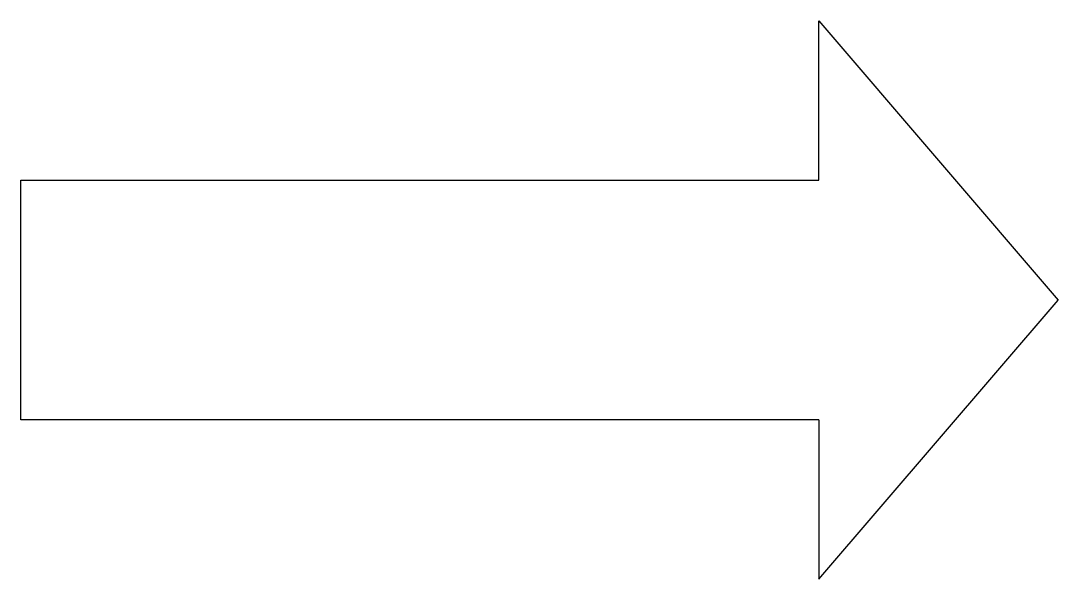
# Model space of a CAD drawing. Header units: millimetres. Extents: x -34.3 to -21.3, y 198.8 to 205.8.
import ezdxf

# ---------------------------------------------------------------- set-up
doc = ezdxf.new("R2010")
doc.units = ezdxf.units.MM

msp = doc.modelspace()

# ---------------------------------------------------------------- linework, layer by layer
for p, q in [((-24.293, 205.769), (-21.293, 202.269)), ((-24.293, 203.769), (-24.293, 205.769)), ((-34.293, 203.769), (-24.293, 203.769)), ((-34.293, 200.769), (-34.293, 203.769)), ((-24.293, 198.769), (-21.293, 202.269)), ((-24.293, 200.769), (-34.293, 200.769)), ((-24.293, 200.769), (-24.293, 198.769))]:
    msp.add_line(p, q)

doc.saveas('drawing.dxf')
